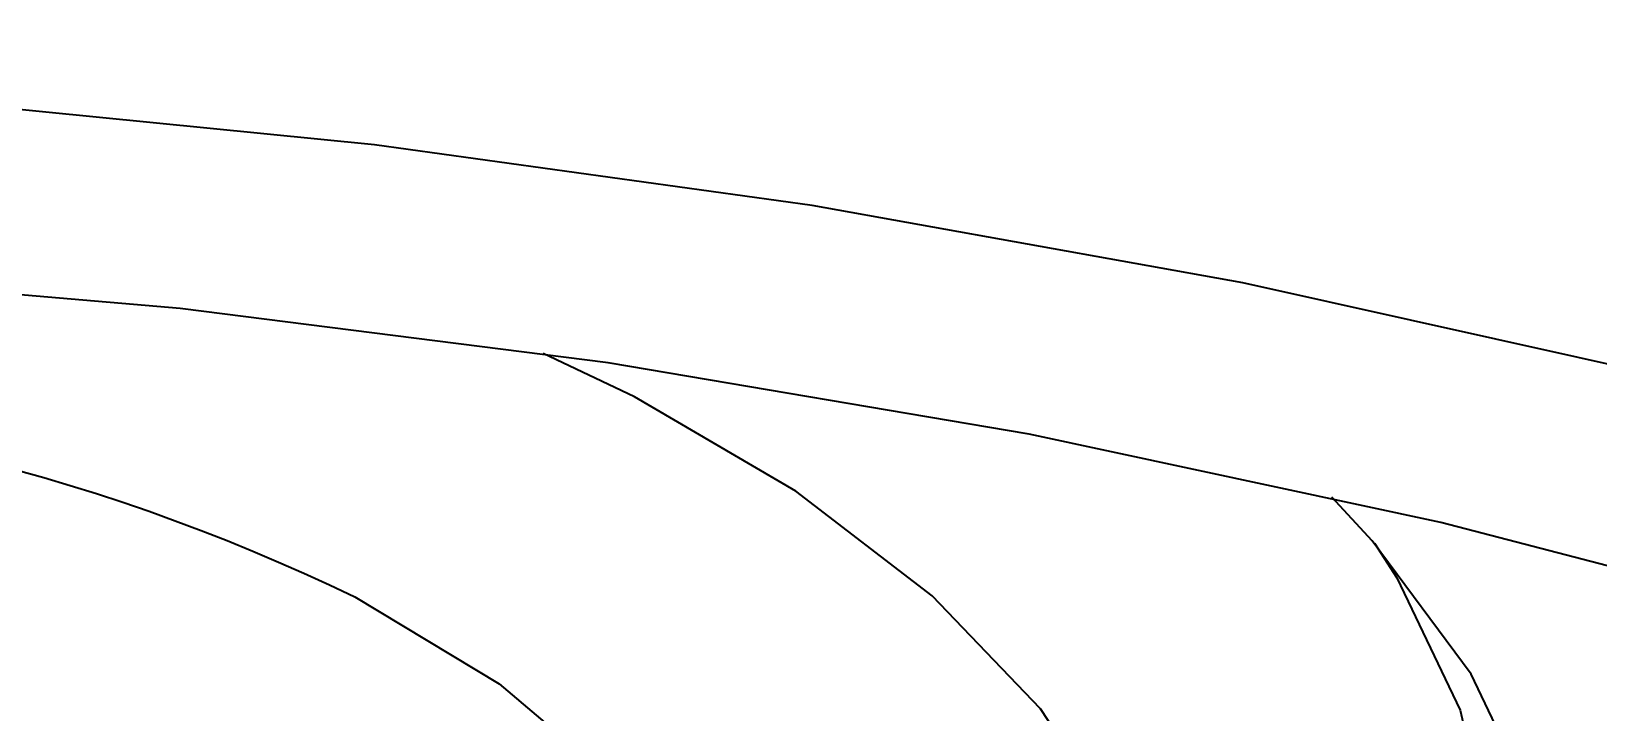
# Model space of a CAD drawing. Header units: millimetres. Extents: x 14 to 828, y 15 to 581.
# Drawn here: x 352.915 to 355.959, y 501.669 to 502.991 of the extents above; entities that cross this region are included whole.
import ezdxf

# ---------------------------------------------------------------- set-up
doc = ezdxf.new("R2010")
doc.units = ezdxf.units.MM
doc.header["$LTSCALE"] = 0.2
doc.layers.get('Defpoints').update_dxf_attribs({"color": 5})
doc.layers.add('1_シンボル', color=2, linetype='Continuous')
doc.layers.add('1_寸法', color=7, linetype='Continuous')
doc.styles.add('Dim', font='simplex.shx', dxfattribs={"width": 0.8, "bigfont": 'extfont2.shx'})
doc.dimstyles.new('1-1', dxfattribs={"dimtxt": 3, "dimasz": 0.75, "dimexe": 0, "dimexo": 1, "dimgap": 0.5, "dimtad": 1, "dimdec": 0, "dimtxsty": 'Dim', "dimblk": 'DOT', "dimcen": 2.5, "dimadec": 0, "dimazin": 0, "dimtfac": 1, "dimtdec": 0, "dimtix": 1, "dimtmove": 2, "dimatfit": 3, "dimldrblk": '引出', "dimfxl": 1, "dimlwd": -1, "dimlwe": -1, "dimarcsym": 0})

# ---------------------------------------------------------------- blocks, each defined once
blk = doc.blocks.new('_Dot')
at = {"color": 0, "linetype": 'ByBlock', "lineweight": -2}
blk.add_line((-0.5, 0), (-1, 0), dxfattribs=at)
at = {"color": 0, "linetype": 'ByBlock', "const_width": 0.5}
blk.add_lwpolyline([(-0.25, 0, 1), (0.25, 0, 1)], format="xyb", close=True, dxfattribs=at)
blk = doc.blocks.new('*D10')
at = {"layer": '1_寸法', "color": 0, "transparency": 16777216}
for p, q in [((354.6397, 526.9863), (382.6319, 526.9863)), ((382.6319, 526.2363), (382.6319, 496.8981)), ((366.5791, 496.1481), (382.6319, 496.1481))]:
    blk.add_line(p, q, dxfattribs=at)
at = {"layer": 'Defpoints', "color": 0, "transparency": 16777216}
for p in [(353.6397, 526.9863), (365.5791, 496.1481), (382.6319, 496.1481)]:
    blk.add_point(p, dxfattribs=at)
at = {"layer": '1_寸法', "color": 0, "transparency": 16777216, "xscale": 0.75, "yscale": 0.75, "zscale": 0.75}
for p, rotation in [((382.6319, 526.9863), 90), ((382.6319, 496.1481), 270)]:
    blk.add_blockref('_Dot', p, dxfattribs=dict(at, rotation=rotation))
at = {"layer": '1_寸法', "color": 0, "transparency": 16777216, "insert": (380.6319, 511.5672), "char_height": 3, "attachment_point": 5, "rotation": 90, "style": 'Dim'}
blk.add_mtext('118', dxfattribs=at)
blk = doc.blocks.new('引出')
at = {"color": 0, "linetype": 'ByBlock', "lineweight": -2}
for p, q in [((-3.8637, 1.0353), (0, 0)), ((0, 0), (-1, 0))]:
    blk.add_line(p, q, dxfattribs=at)

msp = doc.modelspace()

# ---------------------------------------------------------------- linework, layer by layer
at = {"layer": '1_シンボル', "color": 7}
for points in [[(356.0874, 502.3206), (355.2694, 502.5025), (354.4325, 502.6529), (353.5815, 502.771), (352.7206, 502.8563), (351.8547, 502.9081), (350.9882, 502.9263), (350.1259, 502.9108), (349.2722, 502.8616), (348.4318, 502.7791), (347.6092, 502.6636), (346.8086, 502.5157), (346.0345, 502.3363), (345.291, 502.1263), (344.5819, 501.8868)], [(356.4321, 501.8345), (355.6546, 502.037), (354.8543, 502.2082), (354.0358, 502.3471), (353.204, 502.4529), (352.3638, 502.5248), (351.52, 502.5626), (350.6776, 502.566), (349.8416, 502.5349), (349.0169, 502.4696), (348.2083, 502.3704), (347.4205, 502.2379), (346.6582, 502.073), (345.9259, 501.8765), (345.2279, 501.6496), (344.5681, 501.3936)], [(354.342, 499.9005), (354.6172, 500.0803), (354.8388, 500.281), (355.0023, 500.4984), (355.1044, 500.7281), (355.1429, 500.9654), (355.1172, 501.2056), (355.0277, 501.4436), (354.8762, 501.6748), (354.6659, 501.8943), (354.401, 502.0977), (354.0869, 502.2809), (353.9094, 502.3655)], [(354.9165, 499.7296), (355.2321, 499.9331), (355.4922, 500.1587), (355.6924, 500.4025), (355.8292, 500.6603), (355.9004, 500.9277), (355.9047, 501.2002), (355.842, 501.4731), (355.7134, 501.7417), (355.521, 502.0014), (355.4426, 502.0859)], [(355.5255, 501.9963), (355.5686, 501.9291), (355.6919, 501.6718), (355.752, 501.4103), (355.7479, 501.1491), (355.6797, 500.8929), (355.5486, 500.6458), (355.3567, 500.4122), (355.1074, 500.196), (354.805, 500.0009)]]:
    msp.add_lwpolyline(points, dxfattribs=at)
msp.add_lwpolyline([(349.8088, 502.3815), (349.8401, 502.344), (349.8715, 502.3067), (349.9032, 502.2697), (349.935, 502.233), (349.967, 502.1964), (349.999, 502.16), (350.0312, 502.1238), (350.0636, 502.0878), (350.0961, 502.0521), (350.1287, 502.0166), (350.1615, 501.9813), (350.1943, 501.9461), (350.2272, 501.911, -0.226346), (353.5432, 501.892), (353.8239, 501.7234), (354.0485, 501.5333), (354.2102, 501.3276), (354.3042, 501.1123), (354.3276, 500.8942), (354.2796, 500.6798), (354.1618, 500.4756), (353.9777, 500.2878), (353.7329, 500.1222)], format="xyb", dxfattribs=at)

# ---------------------------------------------------------------- dimensions: what is measured, and where the dimension line sits
at = {"layer": '1_寸法'}
dim = msp.add_linear_dim(base=(382.6319, 496.1481), p1=(353.6397, 526.9863), p2=(365.5791, 496.1481), angle=90, text='118', dimstyle='1-1', dxfattribs=at)
dim.commit()
dim.dimension.update_dxf_attribs({"geometry": '*D10', "text_midpoint": (380.6319, 511.5672)})

doc.saveas('drawing.dxf')
